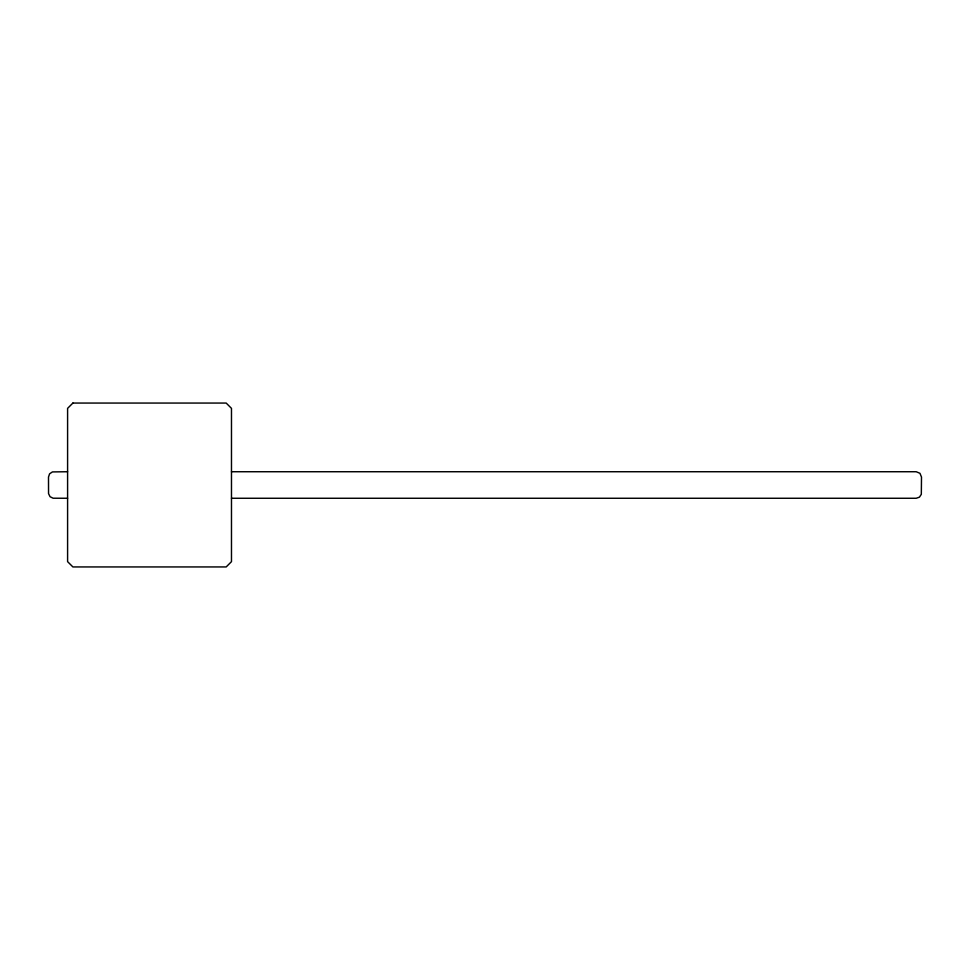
<?xml version="1.0" encoding="UTF-8"?>
<svg xmlns="http://www.w3.org/2000/svg" width="970" height="970" viewBox="0 0 970 970"><rect width="100%" height="100%" fill="white"/><g stroke="black" fill="none" stroke-linecap="round" stroke-linejoin="round"><path stroke-width="1.45" d="M67.597 471.735L52.428 471.917L49.591 473.821L48.5 477.046L48.548 493.645L50.052 496.701L53.107 498.216L67.597 498.265M231.478 471.735L916.201 471.735L919.948 473.299L921.5 477.046L921.318 494.324L919.427 497.161L916.201 498.265L231.478 498.265M72.895 403.059L67.597 408.358L67.597 561.642L72.895 566.941L226.18 566.941L231.478 561.642L231.478 408.358L226.18 403.059L72.895 403.059"/></g></svg>
